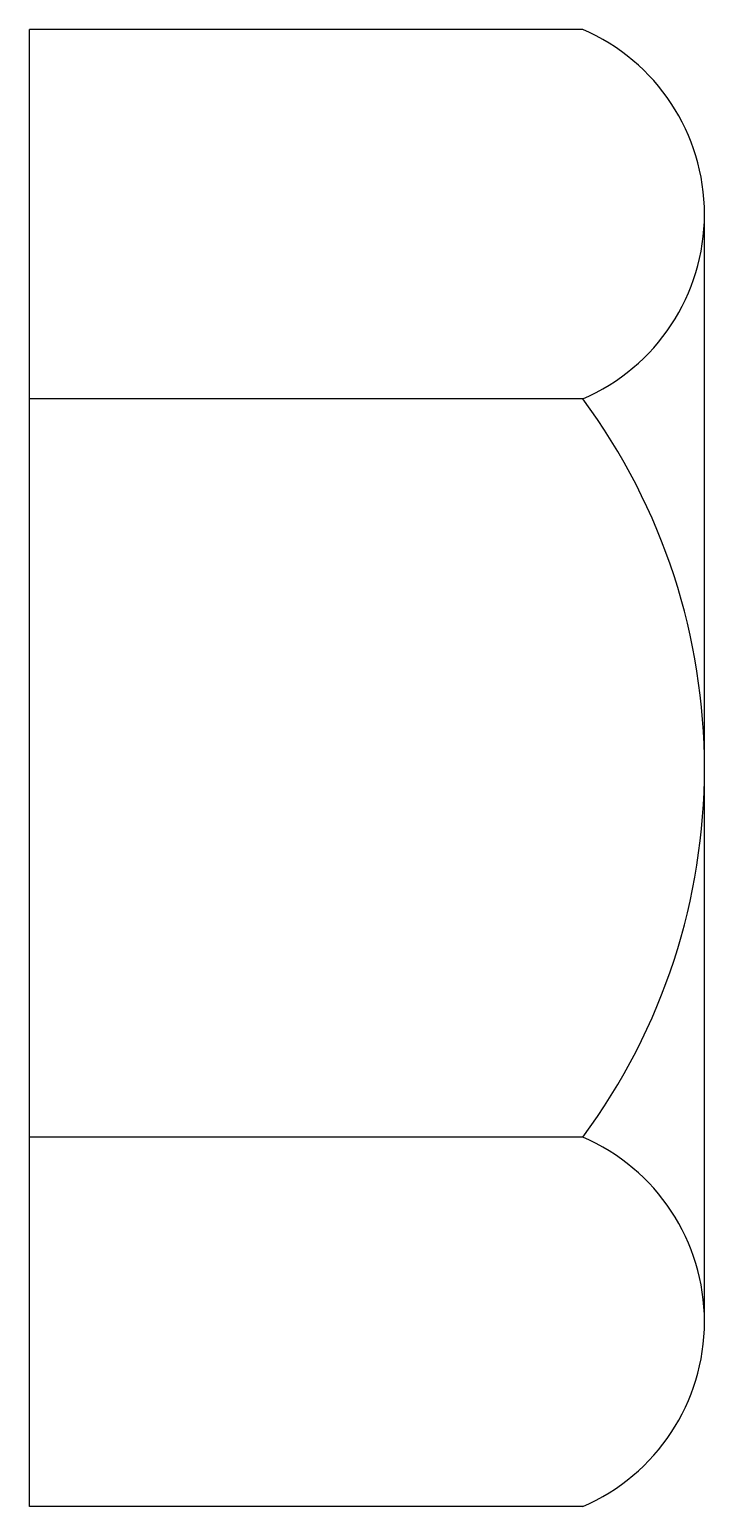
# Model space of a CAD drawing. Extents: x 1385.81 to 1386.73, y 1504.05 to 1506.06.
import ezdxf

# ---------------------------------------------------------------- set-up
doc = ezdxf.new("R2010")
doc.units = 0
doc.header["$LTSCALE"] = 0.5
doc.header["$MEASUREMENT"] = 0
doc.layers.add('35S', color=2, linetype='CONTINUOUS')

msp = doc.modelspace()

# ---------------------------------------------------------------- linework, layer by layer
at = {"layer": '35S'}
for p, q in [((1386.5679, 1506.0626), (1385.8139, 1506.0626)), ((1385.8139, 1504.0501), (1385.8139, 1506.0626)), ((1386.7339, 1504.3017), (1386.7339, 1505.811)), ((1386.5679, 1505.5595), (1385.8139, 1505.5595)), ((1386.5679, 1504.5532), (1385.8139, 1504.5532)), ((1386.5679, 1504.0501), (1385.8139, 1504.0501))]:
    msp.add_line(p, q, dxfattribs=at)
for centre, radius, start, end in [((1386.4602, 1505.811), 0.2737, 293.1801, 66.8199), ((1385.8882, 1505.0563), 0.8457, 323.4935, 36.5065), ((1386.4602, 1504.3017), 0.2737, 293.1801, 66.8199)]:
    msp.add_arc(centre, radius, start, end, dxfattribs=at)

doc.saveas('drawing.dxf')
